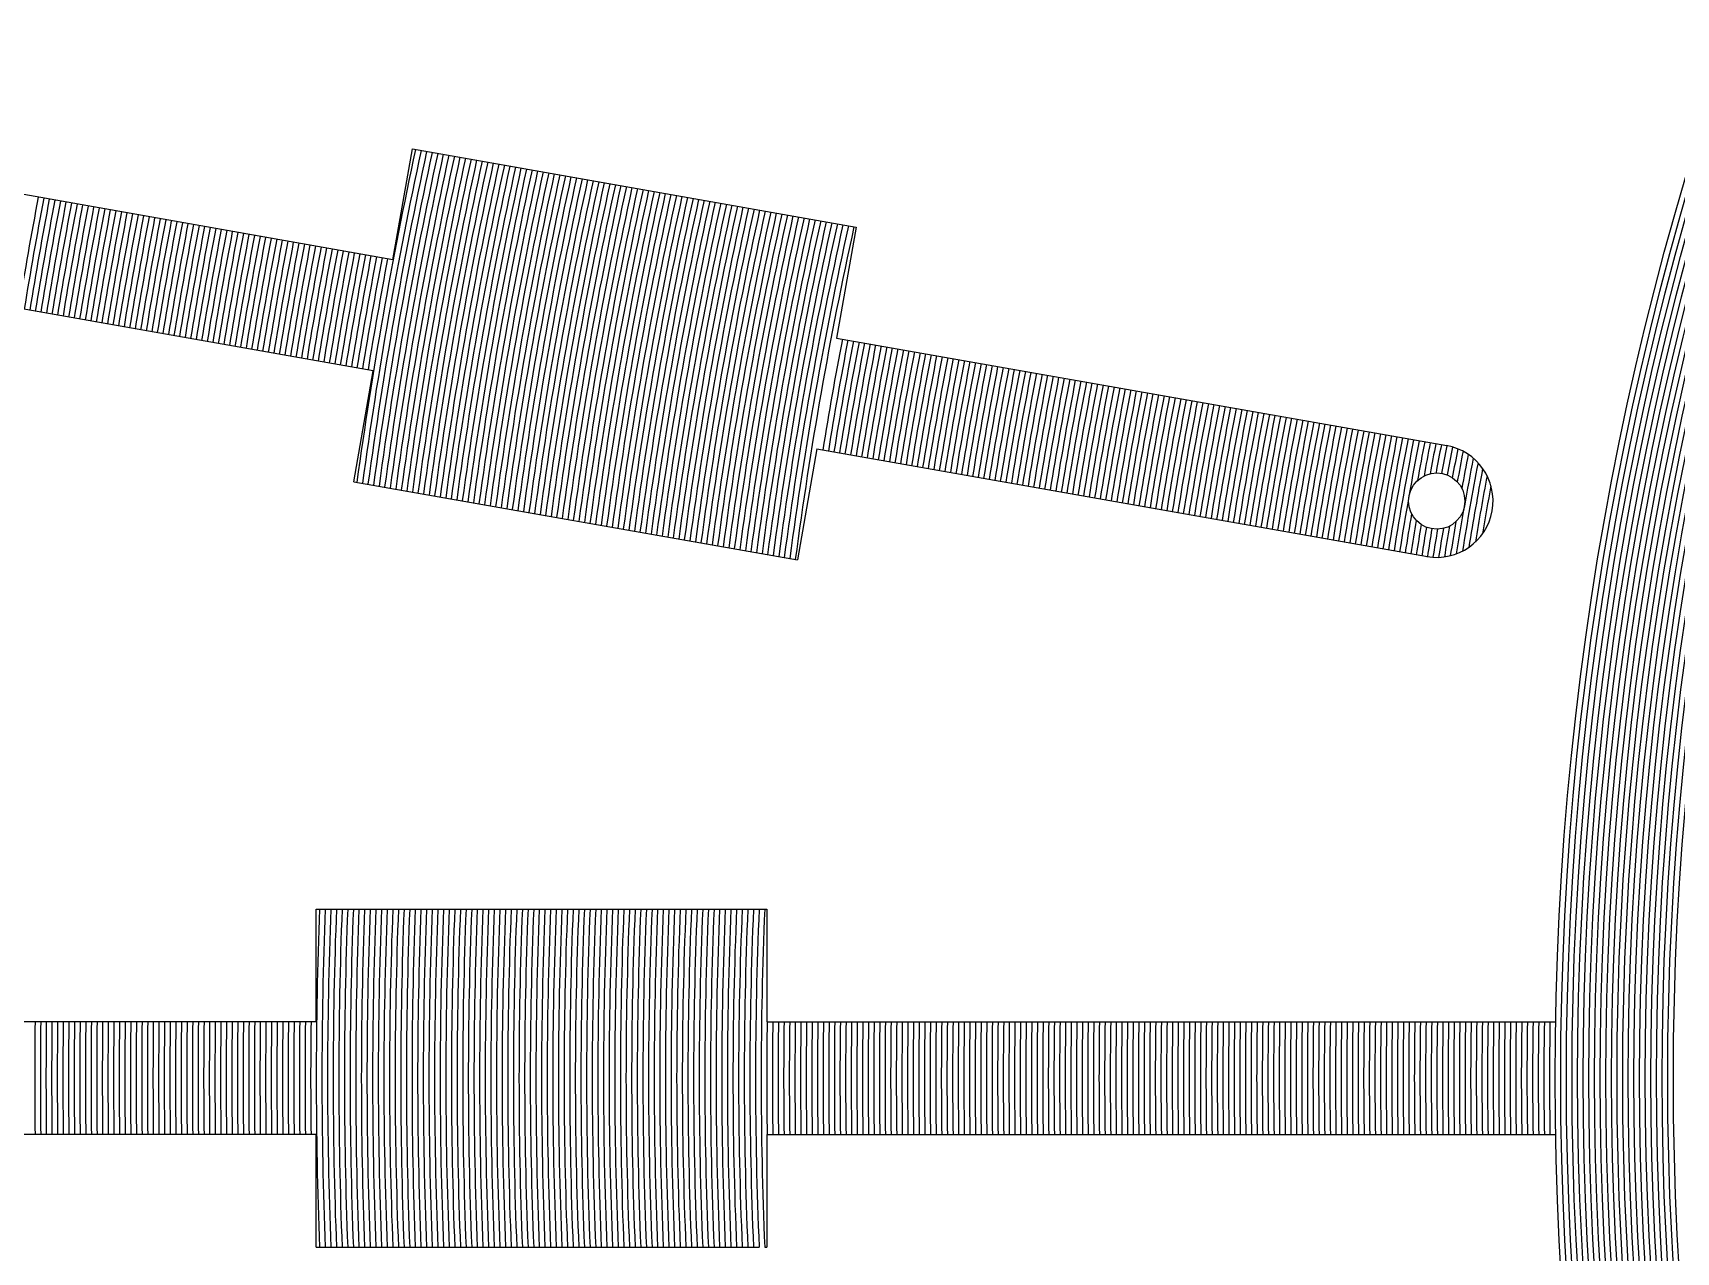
# Model space of a CAD drawing. Header units: millimetres. Extents: x 0 to 2404, y 0 to 1600.
# Drawn here: x 2312.82 to 2327.41, y 1483.18 to 1494.01 of the extents above; entities that cross this region are included whole.
import ezdxf

# ---------------------------------------------------------------- set-up
doc = ezdxf.new("R2010")
doc.units = ezdxf.units.MM

msp = doc.modelspace()

# ---------------------------------------------------------------- linework, layer by layer
for p, q in [((2316.013, 1491.994), (2316.186, 1492.979)), ((2316.186, 1492.979), (2320.126, 1492.284)), ((2316.013, 1491.994), (2311.091, 1492.862)), ((2320.126, 1492.284), (2319.952, 1491.299)), ((2315.839, 1491.009), (2310.918, 1491.877)), ((2319.952, 1491.299), (2325.373, 1490.344)), ((2315.665, 1490.024), (2315.839, 1491.009)), ((2319.778, 1490.315), (2319.605, 1489.33)), ((2319.778, 1490.315), (2325.199, 1489.359)), ((2315.665, 1490.024), (2319.605, 1489.33)), ((2315.333, 1485.229), (2315.333, 1486.229)), ((2315.333, 1486.229), (2319.333, 1486.229)), ((2319.333, 1486.229), (2319.333, 1485.229)), ((2315.333, 1485.229), (2310.336, 1485.229)), ((2319.333, 1485.229), (2326.338, 1485.229)), ((2315.333, 1484.229), (2310.336, 1484.229)), ((2315.333, 1483.229), (2315.333, 1484.229)), ((2319.333, 1484.229), (2319.333, 1483.229)), ((2319.333, 1484.229), (2326.338, 1484.229)), ((2315.333, 1483.229), (2319.265, 1483.229)), ((2319.315, 1483.229), (2319.333, 1483.229))]:
    msp.add_line(p, q)
for centre, radius in [((2354.333, 1484.729), 46), ((2354.333, 1484.729), 45.95), ((2354.333, 1484.729), 45.9), ((2354.333, 1484.729), 45.85), ((2354.333, 1484.729), 45.8), ((2354.333, 1484.729), 45.75), ((2354.333, 1484.729), 45.7), ((2354.333, 1484.729), 45.65), ((2354.333, 1484.729), 45.6), ((2354.333, 1484.729), 45.55), ((2354.333, 1484.729), 45.5), ((2354.333, 1484.729), 45.45), ((2354.333, 1484.729), 45.4), ((2354.333, 1484.729), 45.35), ((2354.333, 1484.729), 45.3), ((2354.333, 1484.729), 45.25), ((2354.333, 1484.729), 45.2), ((2354.333, 1484.729), 45.15), ((2354.333, 1484.729), 45.1), ((2354.333, 1484.729), 45.05), ((2354.333, 1484.729), 45), ((2354.333, 1484.729), 44.95), ((2354.333, 1484.729), 44.9), ((2354.333, 1484.729), 44.85), ((2354.333, 1484.729), 44.8), ((2354.333, 1484.729), 44.75), ((2354.333, 1484.729), 44.7), ((2354.333, 1484.729), 44.65), ((2354.333, 1484.729), 44.6), ((2354.333, 1484.729), 44.55), ((2354.333, 1484.729), 44.5), ((2354.333, 1484.729), 44.45), ((2354.333, 1484.729), 44.4), ((2354.333, 1484.729), 44.35), ((2354.333, 1484.729), 44.3), ((2354.333, 1484.729), 44.25), ((2354.333, 1484.729), 44.2), ((2354.333, 1484.729), 44.15), ((2354.333, 1484.729), 44.1), ((2354.333, 1484.729), 44.05), ((2354.333, 1484.729), 44), ((2354.333, 1484.729), 28), ((2354.333, 1484.729), 27.95), ((2354.333, 1484.729), 27.9), ((2354.333, 1484.729), 27.85), ((2354.333, 1484.729), 27.8), ((2354.333, 1484.729), 27.75), ((2354.333, 1484.729), 27.7), ((2354.333, 1484.729), 27.65), ((2354.333, 1484.729), 27.6), ((2354.333, 1484.729), 27.55), ((2354.333, 1484.729), 27.5), ((2354.333, 1484.729), 27.45), ((2354.333, 1484.729), 27.4), ((2354.333, 1484.729), 27.35), ((2354.333, 1484.729), 27.3), ((2354.333, 1484.729), 27.25), ((2354.333, 1484.729), 27.2), ((2354.333, 1484.729), 27.15), ((2354.333, 1484.729), 27.1), ((2354.333, 1484.729), 27.05), ((2354.333, 1484.729), 27), ((2354.333, 1484.729), 26.95), ((2325.282, 1489.852), 0.25)]:
    msp.add_circle(centre, radius)
for centre, radius, start, end in [((2354.333, 1484.729), 50, 95.7392, 84.2608), ((2354.333, 1484.729), 39, 167.7958, 172.2042), ((2354.333, 1484.729), 38.95, 167.7929, 172.2071), ((2354.333, 1484.729), 38.9, 167.7901, 172.2099), ((2354.333, 1484.729), 38.85, 167.7873, 172.2127), ((2354.333, 1484.729), 38.8, 167.7844, 172.2156), ((2354.333, 1484.729), 38.75, 167.7815, 172.2185), ((2354.333, 1484.729), 38.7, 167.7787, 172.2213), ((2354.333, 1484.729), 38.65, 167.7758, 172.2242), ((2354.333, 1484.729), 38.6, 167.7729, 172.2271), ((2354.333, 1484.729), 38.55, 167.77, 172.23), ((2354.333, 1484.729), 38.5, 167.7671, 172.2329), ((2354.333, 1484.729), 38.45, 167.7642, 172.2358), ((2354.333, 1484.729), 38.4, 167.7613, 172.2387), ((2354.333, 1484.729), 38.35, 167.7584, 172.2416), ((2354.333, 1484.729), 38.3, 167.7555, 172.2445), ((2354.333, 1484.729), 38.25, 167.7525, 172.2475), ((2354.333, 1484.729), 38.2, 167.7496, 172.2504), ((2354.333, 1484.729), 38.15, 167.7466, 172.2534), ((2354.333, 1484.729), 38.1, 167.7437, 172.2563), ((2354.333, 1484.729), 38.05, 167.7407, 172.2593), ((2354.333, 1484.729), 38, 167.7377, 172.2623), ((2354.333, 1484.729), 37.95, 167.7348, 172.2652), ((2354.333, 1484.729), 37.9, 167.7318, 172.2682), ((2354.333, 1484.729), 37.85, 167.7288, 172.2712), ((2354.333, 1484.729), 37.8, 167.7258, 172.2742), ((2354.333, 1484.729), 37.75, 167.7227, 172.2773), ((2354.333, 1484.729), 37.7, 167.7197, 172.2803), ((2354.333, 1484.729), 37.65, 167.7167, 172.2833), ((2354.333, 1484.729), 37.6, 167.7137, 172.2863), ((2354.333, 1484.729), 37.55, 167.7106, 172.2894), ((2354.333, 1484.729), 37.5, 167.7076, 172.2924), ((2354.333, 1484.729), 37.45, 167.7045, 172.2955), ((2354.333, 1484.729), 37.4, 167.7014, 172.2986), ((2354.333, 1484.729), 37.35, 167.6983, 172.3017), ((2354.333, 1484.729), 37.3, 167.6953, 172.3047), ((2354.333, 1484.729), 42.2, 169.3211, 170.6789), ((2354.333, 1484.729), 42.15, 169.3203, 170.6797), ((2354.333, 1484.729), 42.1, 169.3195, 170.6805), ((2354.333, 1484.729), 37.25, 167.6922, 172.3078), ((2354.333, 1484.729), 37.2, 167.6891, 172.3109), ((2354.333, 1484.729), 37.15, 167.6859, 172.3141), ((2354.333, 1484.729), 37.1, 167.6828, 172.3172), ((2354.333, 1484.729), 37.05, 167.6797, 172.3203), ((2354.333, 1484.729), 37, 167.6766, 172.3234), ((2354.333, 1484.729), 36.95, 167.6734, 172.3266), ((2354.333, 1484.729), 36.9, 167.6703, 172.3297), ((2354.333, 1484.729), 36.85, 167.6671, 172.3329), ((2354.333, 1484.729), 36.8, 167.6639, 172.3361), ((2354.333, 1484.729), 36.75, 167.6607, 172.3393), ((2354.333, 1484.729), 36.7, 167.6576, 172.3424), ((2354.333, 1484.729), 36.65, 167.6544, 172.3456), ((2354.333, 1484.729), 36.6, 167.6512, 172.3488), ((2354.333, 1484.729), 36.55, 167.6479, 172.3521), ((2354.333, 1484.729), 36.5, 167.6447, 172.3553), ((2354.333, 1484.729), 42.05, 169.3187, 170.6813), ((2354.333, 1484.729), 42, 169.3179, 170.6821), ((2354.333, 1484.729), 41.95, 169.3171, 170.6829), ((2354.333, 1484.729), 41.9, 169.3163, 170.6837), ((2354.333, 1484.729), 41.85, 169.3154, 170.6846), ((2354.333, 1484.729), 41.8, 169.3146, 170.6854), ((2354.333, 1484.729), 41.75, 169.3138, 170.6862), ((2354.333, 1484.729), 41.7, 169.313, 170.687), ((2354.333, 1484.729), 41.65, 169.3122, 170.6878), ((2354.333, 1484.729), 41.6, 169.3113, 170.6887), ((2354.333, 1484.729), 41.55, 169.3105, 170.6895), ((2354.333, 1484.729), 41.5, 169.3097, 170.6903), ((2354.333, 1484.729), 41.45, 169.3088, 170.6912), ((2354.333, 1484.729), 41.4, 169.308, 170.692), ((2354.333, 1484.729), 41.35, 169.3072, 170.6928), ((2354.333, 1484.729), 41.3, 169.3063, 170.6937), ((2354.333, 1484.729), 36.45, 167.6415, 172.3585), ((2354.333, 1484.729), 36.4, 167.6382, 172.3618), ((2354.333, 1484.729), 36.35, 167.635, 172.365), ((2354.333, 1484.729), 36.3, 167.6317, 172.3683), ((2354.333, 1484.729), 36.25, 167.6285, 172.3715), ((2354.333, 1484.729), 36.2, 167.6252, 172.3748), ((2354.333, 1484.729), 36.15, 167.6219, 172.3781), ((2354.333, 1484.729), 36.1, 167.6186, 172.3814), ((2354.333, 1484.729), 36.05, 167.6153, 172.3847), ((2354.333, 1484.729), 36, 167.612, 172.388), ((2354.333, 1484.729), 35.95, 167.6087, 172.3913), ((2354.333, 1484.729), 35.9, 167.6053, 172.3947), ((2354.333, 1484.729), 35.85, 167.602, 172.398), ((2354.333, 1484.729), 35.8, 167.5986, 172.4014), ((2354.333, 1484.729), 35.75, 167.5953, 172.4047), ((2354.333, 1484.729), 35.7, 167.5919, 172.4081), ((2354.333, 1484.729), 35.65, 167.5885, 172.4115), ((2354.333, 1484.729), 41.25, 169.3055, 170.6945), ((2354.333, 1484.729), 41.2, 169.3046, 170.6954), ((2354.333, 1484.729), 41.15, 169.3038, 170.6962), ((2354.333, 1484.729), 41.1, 169.303, 170.697), ((2354.333, 1484.729), 41.05, 169.3021, 170.6979), ((2354.333, 1484.729), 41, 169.3013, 170.6987), ((2354.333, 1484.729), 40.95, 169.3004, 170.6996), ((2354.333, 1484.729), 40.9, 169.2995, 170.7005), ((2354.333, 1484.729), 40.85, 169.2987, 170.7013), ((2354.333, 1484.729), 40.8, 169.2978, 170.7022), ((2354.333, 1484.729), 40.75, 169.297, 170.703), ((2354.333, 1484.729), 40.7, 169.2961, 170.7039), ((2354.333, 1484.729), 40.65, 169.2952, 170.7048), ((2354.333, 1484.729), 40.6, 169.2944, 170.7056), ((2354.333, 1484.729), 40.55, 169.2935, 170.7065), ((2354.333, 1484.729), 40.5, 169.2926, 170.7074), ((2354.333, 1484.729), 40.45, 169.2918, 170.7082), ((2354.333, 1484.729), 35.6, 167.5851, 172.4149), ((2354.333, 1484.729), 35.55, 167.5817, 172.4183), ((2354.333, 1484.729), 35.5, 167.5783, 172.4217), ((2354.333, 1484.729), 35.45, 167.5749, 172.4251), ((2354.333, 1484.729), 35.4, 167.5715, 172.4285), ((2354.333, 1484.729), 35.35, 167.568, 172.432), ((2354.333, 1484.729), 35.3, 167.5646, 172.4354), ((2354.333, 1484.729), 35.25, 167.5611, 172.4389), ((2354.333, 1484.729), 35.2, 167.5577, 172.4423), ((2354.333, 1484.729), 35.15, 167.5542, 172.4458), ((2354.333, 1484.729), 35.1, 167.5507, 172.4493), ((2354.333, 1484.729), 35.05, 167.5472, 172.4528), ((2354.333, 1484.729), 40.4, 169.2909, 170.7091), ((2354.333, 1484.729), 40.35, 169.29, 170.71), ((2354.333, 1484.729), 40.3, 169.2891, 170.7109), ((2354.333, 1484.729), 40.25, 169.2882, 170.7118), ((2354.333, 1484.729), 40.2, 169.2873, 170.7127), ((2354.333, 1484.729), 40.15, 169.2865, 170.7135), ((2354.333, 1484.729), 40.1, 169.2856, 170.7144), ((2354.333, 1484.729), 40.05, 169.2847, 170.7153), ((2354.333, 1484.729), 40, 169.2838, 170.7162), ((2354.333, 1484.729), 39.95, 169.2829, 170.7171), ((2354.333, 1484.729), 39.9, 169.282, 170.718), ((2354.333, 1484.729), 39.85, 169.2811, 170.7189), ((2354.333, 1484.729), 39.8, 169.2802, 170.7198), ((2354.333, 1484.729), 39.75, 169.2793, 170.7207), ((2354.333, 1484.729), 39.7, 169.2784, 170.7216), ((2354.333, 1484.729), 39.65, 169.2775, 170.7225), ((2354.333, 1484.729), 39.6, 169.2765, 170.7235), ((2354.333, 1484.729), 39.55, 169.2756, 170.7244), ((2354.333, 1484.729), 39.5, 169.2747, 170.7253), ((2354.333, 1484.729), 39.45, 169.2738, 170.7262), ((2354.333, 1484.729), 39.4, 169.2729, 170.7271), ((2354.333, 1484.729), 39.35, 169.272, 170.728), ((2354.333, 1484.729), 39.3, 169.271, 170.729), ((2354.333, 1484.729), 39.25, 169.2701, 170.7299), ((2354.333, 1484.729), 39.2, 169.2692, 170.7308), ((2354.333, 1484.729), 39.15, 169.2682, 170.7318), ((2354.333, 1484.729), 39.1, 169.2673, 170.7327), ((2354.333, 1484.729), 39.05, 169.2664, 170.7336), ((2354.333, 1484.729), 34.95, 169.1803, 170.8197), ((2354.333, 1484.729), 34.9, 169.1791, 170.8209), ((2354.333, 1484.729), 34.85, 169.1779, 170.8221), ((2354.333, 1484.729), 34.8, 169.1768, 170.8232), ((2354.333, 1484.729), 34.75, 169.1756, 170.8244), ((2354.333, 1484.729), 34.7, 169.1744, 170.8256), ((2354.333, 1484.729), 34.65, 169.1732, 170.8268), ((2354.333, 1484.729), 34.6, 169.172, 170.828), ((2354.333, 1484.729), 34.55, 169.1708, 170.8292), ((2354.333, 1484.729), 34.5, 169.1696, 170.8304), ((2354.333, 1484.729), 34.45, 169.1684, 170.8316), ((2354.333, 1484.729), 34.4, 169.1672, 170.8328), ((2354.333, 1484.729), 34.35, 169.166, 170.834), ((2354.333, 1484.729), 34.3, 169.1648, 170.8352), ((2354.333, 1484.729), 34.25, 169.1635, 170.8365), ((2354.333, 1484.729), 34.2, 169.1623, 170.8377), ((2354.333, 1484.729), 34.15, 169.1611, 170.8389), ((2354.333, 1484.729), 34.1, 169.1599, 170.8401), ((2354.333, 1484.729), 34.05, 169.1586, 170.8414), ((2354.333, 1484.729), 34, 169.1574, 170.8426), ((2354.333, 1484.729), 33.95, 169.1561, 170.8439), ((2354.333, 1484.729), 33.9, 169.1549, 170.8451), ((2354.333, 1484.729), 33.85, 169.1537, 170.8463), ((2354.333, 1484.729), 33.8, 169.1524, 170.8476), ((2354.333, 1484.729), 33.75, 169.1511, 170.8489), ((2354.333, 1484.729), 33.7, 169.1499, 170.8501), ((2354.333, 1484.729), 33.65, 169.1486, 170.8514), ((2354.333, 1484.729), 33.6, 169.1474, 170.8526), ((2354.333, 1484.729), 33.55, 169.1461, 170.8539), ((2354.333, 1484.729), 33.5, 169.1448, 170.8552), ((2354.333, 1484.729), 33.45, 169.1435, 170.8565), ((2354.333, 1484.729), 33.4, 169.1422, 170.8578), ((2354.333, 1484.729), 33.35, 169.141, 170.859), ((2354.333, 1484.729), 33.3, 169.1397, 170.8603), ((2354.333, 1484.729), 33.25, 169.1384, 170.8616), ((2354.333, 1484.729), 33.2, 169.1371, 170.8629), ((2354.333, 1484.729), 33.15, 169.1358, 170.8642), ((2354.333, 1484.729), 33.1, 169.1345, 170.8655), ((2354.333, 1484.729), 33.05, 169.1332, 170.8668), ((2354.333, 1484.729), 33, 169.1318, 170.8682), ((2354.333, 1484.729), 32.95, 169.1305, 170.8695), ((2354.333, 1484.729), 32.9, 169.1292, 170.8708), ((2354.333, 1484.729), 32.85, 169.1279, 170.8721), ((2354.333, 1484.729), 32.8, 169.1266, 170.8734), ((2354.333, 1484.729), 32.75, 169.1252, 170.8748), ((2354.333, 1484.729), 32.7, 169.1239, 170.8761), ((2354.333, 1484.729), 32.65, 169.1225, 170.8775), ((2354.333, 1484.729), 32.6, 169.1212, 170.8788), ((2354.333, 1484.729), 32.55, 169.1198, 170.8802), ((2354.333, 1484.729), 32.5, 169.1185, 170.8815), ((2354.333, 1484.729), 32.45, 169.1171, 170.8829), ((2354.333, 1484.729), 32.4, 169.1158, 170.8842), ((2354.333, 1484.729), 32.35, 169.1144, 170.8856), ((2354.333, 1484.729), 32.3, 169.113, 170.887), ((2354.333, 1484.729), 32.25, 169.1117, 170.8883), ((2354.333, 1484.729), 32.2, 169.1103, 170.8897), ((2354.333, 1484.729), 32.15, 169.1089, 170.8911), ((2354.333, 1484.729), 32.15, 169.1089, 170.8911), ((2354.333, 1484.729), 32.1, 169.1075, 170.8925), ((2354.333, 1484.729), 32.1, 169.1075, 170.8925), ((2354.333, 1484.729), 32.05, 169.1061, 170.8939), ((2354.333, 1484.729), 32, 169.1047, 170.8953), ((2354.333, 1484.729), 31.95, 169.1033, 170.8967), ((2354.333, 1484.729), 31.9, 169.1019, 170.8981), ((2354.333, 1484.729), 31.85, 169.1005, 170.8995), ((2354.333, 1484.729), 31.8, 169.0991, 170.9009), ((2354.333, 1484.729), 31.75, 169.0977, 170.9023), ((2354.333, 1484.729), 31.7, 169.0962, 170.9038), ((2354.333, 1484.729), 31.65, 169.0948, 170.9052), ((2354.333, 1484.729), 31.6, 169.0934, 170.9066), ((2354.333, 1484.729), 31.55, 169.0919, 170.9081), ((2354.333, 1484.729), 31.5, 169.0905, 170.9095), ((2354.333, 1484.729), 31.45, 169.0891, 170.9109), ((2354.333, 1484.729), 31.4, 169.0876, 170.9124), ((2354.333, 1484.729), 31.35, 169.0862, 170.9138), ((2354.333, 1484.729), 31.3, 169.0847, 170.9153), ((2354.333, 1484.729), 31.25, 169.0832, 170.9168), ((2354.333, 1484.729), 31.2, 169.0818, 170.9182), ((2354.333, 1484.729), 31.15, 169.0803, 170.9197), ((2354.333, 1484.729), 31.1, 169.0788, 170.9212), ((2354.333, 1484.729), 31.05, 169.0773, 170.9227), ((2354.333, 1484.729), 31, 169.0758, 170.9242), ((2354.333, 1484.729), 30.95, 169.0743, 170.9257), ((2354.333, 1484.729), 30.9, 169.0728, 170.9272), ((2354.333, 1484.729), 30.85, 169.0713, 170.9287), ((2354.333, 1484.729), 30.8, 169.0698, 170.9302), ((2354.333, 1484.729), 30.75, 169.0683, 170.9317), ((2354.333, 1484.729), 30.7, 169.0668, 170.9332), ((2354.333, 1484.729), 30.65, 169.0653, 170.9347), ((2354.333, 1484.729), 30.6, 169.0638, 170.9362), ((2354.333, 1484.729), 30.55, 169.0622, 170.9378), ((2354.333, 1484.729), 30.5, 169.0607, 170.9393), ((2354.333, 1484.729), 30.45, 169.0591, 170.9409), ((2354.333, 1484.729), 30.4, 169.0576, 170.9424), ((2354.333, 1484.729), 30.35, 169.056, 170.944), ((2354.333, 1484.729), 30.3, 169.0545, 170.9455), ((2354.333, 1484.729), 30.25, 169.0529, 170.9471), ((2354.333, 1484.729), 30.2, 169.0514, 170.9486), ((2354.333, 1484.729), 30.15, 169.0498, 170.9502), ((2354.333, 1484.729), 30.1, 169.0482, 170.9518), ((2354.333, 1484.729), 30.05, 169.0466, 170.9534), ((2354.333, 1484.729), 30, 169.045, 170.955), ((2354.333, 1484.729), 29.95, 169.0434, 170.9566), ((2354.333, 1484.729), 29.9, 169.0418, 170.9582), ((2354.333, 1484.729), 29.85, 169.0402, 170.9598), ((2354.333, 1484.729), 29.8, 169.0386, 170.9614), ((2354.333, 1484.729), 29.75, 169.037, 170.963), ((2354.333, 1484.729), 29.7, 169.0354, 169.7096), ((2354.333, 1484.729), 29.65, 169.0338, 169.6125), ((2325.282, 1489.852), 0.5, 260, 80), ((2354.333, 1484.729), 29.6, 169.0321, 169.5557), ((2354.333, 1484.729), 29.55, 169.0305, 169.5247), ((2354.333, 1484.729), 29.5, 169.0288, 169.5144), ((2354.333, 1484.729), 29.45, 169.0329, 169.5238), ((2354.333, 1484.729), 29.4, 169.0469, 169.5542), ((2354.333, 1484.729), 29.25, 169.1554, 170.8446), ((2354.333, 1484.729), 29.35, 169.0712, 169.6106), ((2354.333, 1484.729), 29.3, 169.1069, 169.7077), ((2354.333, 1484.729), 29.2, 169.2191, 170.7809), ((2354.333, 1484.729), 29.15, 169.3023, 170.6977), ((2354.333, 1484.729), 29.1, 169.4133, 170.5867), ((2354.333, 1484.729), 29.05, 169.5734, 170.4266), ((2354.333, 1484.729), 29.7, 170.2904, 170.9646), ((2354.333, 1484.729), 29.65, 170.3875, 170.9662), ((2354.333, 1484.729), 29.6, 170.4443, 170.9679), ((2354.333, 1484.729), 29.55, 170.4753, 170.9695), ((2354.333, 1484.729), 29.35, 170.3894, 170.9288), ((2354.333, 1484.729), 29.3, 170.2923, 170.8931), ((2354.333, 1484.729), 29.5, 170.4856, 170.9712), ((2354.333, 1484.729), 29.45, 170.4762, 170.9671), ((2354.333, 1484.729), 29.4, 170.4458, 170.9531), ((2354.333, 1484.729), 39, 177.7958, 182.2042), ((2354.333, 1484.729), 38.95, 177.7929, 182.2071), ((2354.333, 1484.729), 38.9, 177.7901, 182.2099), ((2354.333, 1484.729), 38.85, 177.7873, 182.2127), ((2354.333, 1484.729), 38.8, 177.7844, 182.2156), ((2354.333, 1484.729), 38.75, 177.7815, 182.2185), ((2354.333, 1484.729), 38.7, 177.7787, 182.2213), ((2354.333, 1484.729), 38.65, 177.7758, 182.2242), ((2354.333, 1484.729), 38.6, 177.7729, 182.2271), ((2354.333, 1484.729), 38.55, 177.77, 182.23), ((2354.333, 1484.729), 38.5, 177.7671, 182.2329), ((2354.333, 1484.729), 38.45, 177.7642, 182.2358), ((2354.333, 1484.729), 38.4, 177.7613, 182.2387), ((2354.333, 1484.729), 38.35, 177.7584, 182.2416), ((2354.333, 1484.729), 38.3, 177.7555, 182.2445), ((2354.333, 1484.729), 38.25, 177.7525, 182.2475), ((2354.333, 1484.729), 38.2, 177.7496, 182.2504), ((2354.333, 1484.729), 38.15, 177.7466, 182.2534), ((2354.333, 1484.729), 38.1, 177.7437, 182.2563), ((2354.333, 1484.729), 38.05, 177.7407, 182.2593), ((2354.333, 1484.729), 38, 177.7377, 182.2623), ((2354.333, 1484.729), 37.95, 177.7348, 182.2652), ((2354.333, 1484.729), 37.9, 177.7318, 182.2682), ((2354.333, 1484.729), 37.85, 177.7288, 182.2712), ((2354.333, 1484.729), 37.8, 177.7258, 182.2742), ((2354.333, 1484.729), 37.75, 177.7227, 182.2773), ((2354.333, 1484.729), 37.7, 177.7197, 182.2803), ((2354.333, 1484.729), 37.65, 177.7167, 182.2833), ((2354.333, 1484.729), 37.6, 177.7137, 182.2863), ((2354.333, 1484.729), 37.55, 177.7106, 182.2894), ((2354.333, 1484.729), 37.5, 177.7076, 182.2924), ((2354.333, 1484.729), 37.45, 177.7045, 182.2955), ((2354.333, 1484.729), 37.4, 177.7014, 182.2986), ((2354.333, 1484.729), 37.35, 177.6983, 182.3017), ((2354.333, 1484.729), 37.3, 177.6953, 182.3047), ((2354.333, 1484.729), 37.25, 177.6922, 182.3078), ((2354.333, 1484.729), 37.2, 177.6891, 182.3109), ((2354.333, 1484.729), 37.15, 177.6859, 182.3141), ((2354.333, 1484.729), 37.1, 177.6828, 182.3172), ((2354.333, 1484.729), 37.05, 177.6797, 182.3203), ((2354.333, 1484.729), 37, 177.6766, 182.3234), ((2354.333, 1484.729), 36.95, 177.6734, 182.3266), ((2354.333, 1484.729), 36.9, 177.6703, 182.3297), ((2354.333, 1484.729), 36.85, 177.6671, 182.3329), ((2354.333, 1484.729), 36.8, 177.6639, 182.3361), ((2354.333, 1484.729), 36.75, 177.6607, 182.3393), ((2354.333, 1484.729), 36.7, 177.6576, 182.3424), ((2354.333, 1484.729), 36.65, 177.6544, 182.3456), ((2354.333, 1484.729), 36.6, 177.6512, 182.3488), ((2354.333, 1484.729), 36.55, 177.6479, 182.3521), ((2354.333, 1484.729), 36.5, 177.6447, 182.3553), ((2354.333, 1484.729), 36.45, 177.6415, 182.3585), ((2354.333, 1484.729), 36.4, 177.6382, 182.3618), ((2354.333, 1484.729), 36.35, 177.635, 182.365), ((2354.333, 1484.729), 36.3, 177.6317, 182.3683), ((2354.333, 1484.729), 36.25, 177.6285, 182.3715), ((2354.333, 1484.729), 36.2, 177.6252, 182.3748), ((2354.333, 1484.729), 36.15, 177.6219, 182.3781), ((2354.333, 1484.729), 36.1, 177.6186, 182.3814), ((2354.333, 1484.729), 36.05, 177.6153, 182.3847), ((2354.333, 1484.729), 36, 177.612, 182.388), ((2354.333, 1484.729), 35.95, 177.6087, 182.3913), ((2354.333, 1484.729), 35.9, 177.6053, 182.3947), ((2354.333, 1484.729), 35.85, 177.602, 182.398), ((2354.333, 1484.729), 35.8, 177.5986, 182.4014), ((2354.333, 1484.729), 35.75, 177.5953, 182.4047), ((2354.333, 1484.729), 35.7, 177.5919, 182.4081), ((2354.333, 1484.729), 35.65, 177.5885, 182.4115), ((2354.333, 1484.729), 35.6, 177.5851, 182.4149), ((2354.333, 1484.729), 35.55, 177.5817, 182.4183), ((2354.333, 1484.729), 35.5, 177.5783, 182.4217), ((2354.333, 1484.729), 35.45, 177.5749, 182.4251), ((2354.333, 1484.729), 35.4, 177.5715, 182.4285), ((2354.333, 1484.729), 35.35, 177.568, 182.432), ((2354.333, 1484.729), 35.3, 177.5646, 182.4354), ((2354.333, 1484.729), 35.25, 177.5611, 182.4389), ((2354.333, 1484.729), 35.2, 177.5577, 182.4423), ((2354.333, 1484.729), 35.15, 177.5542, 182.4458), ((2354.333, 1484.729), 35.1, 177.5507, 182.4493), ((2354.333, 1484.729), 35.05, 177.5472, 182.4528), ((2354.333, 1484.729), 41.5, 179.3097, 180.6903), ((2354.333, 1484.729), 41.45, 179.3088, 180.6912), ((2354.333, 1484.729), 41.4, 179.308, 180.692), ((2354.333, 1484.729), 41.35, 179.3072, 180.6928), ((2354.333, 1484.729), 41.3, 179.3063, 180.6937), ((2354.333, 1484.729), 41.25, 179.3055, 180.6945), ((2354.333, 1484.729), 41.2, 179.3046, 180.6954), ((2354.333, 1484.729), 41.15, 179.3038, 180.6962), ((2354.333, 1484.729), 41.1, 179.303, 180.697), ((2354.333, 1484.729), 41.05, 179.3021, 180.6979), ((2354.333, 1484.729), 41, 179.3013, 180.6987), ((2354.333, 1484.729), 40.95, 179.3004, 180.6996), ((2354.333, 1484.729), 40.9, 179.2995, 180.7005), ((2354.333, 1484.729), 40.85, 179.2987, 180.7013), ((2354.333, 1484.729), 40.8, 179.2978, 180.7022), ((2354.333, 1484.729), 40.75, 179.297, 180.703), ((2354.333, 1484.729), 40.7, 179.2961, 180.7039), ((2354.333, 1484.729), 40.65, 179.2952, 180.7048), ((2354.333, 1484.729), 40.6, 179.2944, 180.7056), ((2354.333, 1484.729), 40.55, 179.2935, 180.7065), ((2354.333, 1484.729), 40.5, 179.2926, 180.7074), ((2354.333, 1484.729), 40.45, 179.2918, 180.7082), ((2354.333, 1484.729), 40.4, 179.2909, 180.7091), ((2354.333, 1484.729), 40.35, 179.29, 180.71), ((2354.333, 1484.729), 40.3, 179.2891, 180.7109), ((2354.333, 1484.729), 40.25, 179.2882, 180.7118), ((2354.333, 1484.729), 40.2, 179.2873, 180.7127), ((2354.333, 1484.729), 40.15, 179.2865, 180.7135), ((2354.333, 1484.729), 40.1, 179.2856, 180.7144), ((2354.333, 1484.729), 40.05, 179.2847, 180.7153), ((2354.333, 1484.729), 40, 179.2838, 180.7162), ((2354.333, 1484.729), 39.95, 179.2829, 180.7171), ((2354.333, 1484.729), 39.9, 179.282, 180.718), ((2354.333, 1484.729), 39.85, 179.2811, 180.7189), ((2354.333, 1484.729), 39.8, 179.2802, 180.7198), ((2354.333, 1484.729), 39.75, 179.2793, 180.7207), ((2354.333, 1484.729), 39.7, 179.2784, 180.7216), ((2354.333, 1484.729), 39.65, 179.2775, 180.7225), ((2354.333, 1484.729), 39.6, 179.2765, 180.7235), ((2354.333, 1484.729), 39.55, 179.2756, 180.7244), ((2354.333, 1484.729), 39.5, 179.2747, 180.7253), ((2354.333, 1484.729), 39.45, 179.2738, 180.7262), ((2354.333, 1484.729), 39.4, 179.2729, 180.7271), ((2354.333, 1484.729), 39.35, 179.272, 180.728), ((2354.333, 1484.729), 39.3, 179.271, 180.729), ((2354.333, 1484.729), 39.25, 179.2701, 180.7299), ((2354.333, 1484.729), 39.2, 179.2692, 180.7308), ((2354.333, 1484.729), 39.15, 179.2682, 180.7318), ((2354.333, 1484.729), 39.1, 179.2673, 180.7327), ((2354.333, 1484.729), 39.05, 179.2664, 180.7336), ((2354.333, 1484.729), 35, 179.1815, 180.8185), ((2354.333, 1484.729), 34.95, 179.1803, 180.8197), ((2354.333, 1484.729), 34.9, 179.1791, 180.8209), ((2354.333, 1484.729), 34.85, 179.1779, 180.8221), ((2354.333, 1484.729), 34.8, 179.1768, 180.8232), ((2354.333, 1484.729), 34.75, 179.1756, 180.8244), ((2354.333, 1484.729), 34.7, 179.1744, 180.8256), ((2354.333, 1484.729), 34.65, 179.1732, 180.8268), ((2354.333, 1484.729), 34.6, 179.172, 180.828), ((2354.333, 1484.729), 34.55, 179.1708, 180.8292), ((2354.333, 1484.729), 34.5, 179.1696, 180.8304), ((2354.333, 1484.729), 34.45, 179.1684, 180.8316), ((2354.333, 1484.729), 34.4, 179.1672, 180.8328), ((2354.333, 1484.729), 34.35, 179.166, 180.834), ((2354.333, 1484.729), 34.3, 179.1648, 180.8352), ((2354.333, 1484.729), 34.25, 179.1635, 180.8365), ((2354.333, 1484.729), 34.2, 179.1623, 180.8377), ((2354.333, 1484.729), 34.15, 179.1611, 180.8389), ((2354.333, 1484.729), 34.1, 179.1599, 180.8401), ((2354.333, 1484.729), 34.05, 179.1586, 180.8414), ((2354.333, 1484.729), 34, 179.1574, 180.8426), ((2354.333, 1484.729), 33.95, 179.1561, 180.8439), ((2354.333, 1484.729), 33.9, 179.1549, 180.8451), ((2354.333, 1484.729), 33.85, 179.1537, 180.8463), ((2354.333, 1484.729), 33.8, 179.1524, 180.8476), ((2354.333, 1484.729), 33.75, 179.1511, 180.8489), ((2354.333, 1484.729), 33.7, 179.1499, 180.8501), ((2354.333, 1484.729), 33.65, 179.1486, 180.8514), ((2354.333, 1484.729), 33.6, 179.1474, 180.8526), ((2354.333, 1484.729), 33.55, 179.1461, 180.8539), ((2354.333, 1484.729), 33.5, 179.1448, 180.8552), ((2354.333, 1484.729), 33.45, 179.1435, 180.8565), ((2354.333, 1484.729), 33.4, 179.1422, 180.8578), ((2354.333, 1484.729), 33.35, 179.141, 180.859), ((2354.333, 1484.729), 33.3, 179.1397, 180.8603), ((2354.333, 1484.729), 33.25, 179.1384, 180.8616), ((2354.333, 1484.729), 33.2, 179.1371, 180.8629), ((2354.333, 1484.729), 33.15, 179.1358, 180.8642), ((2354.333, 1484.729), 33.1, 179.1345, 180.8655), ((2354.333, 1484.729), 33.05, 179.1332, 180.8668), ((2354.333, 1484.729), 33, 179.1318, 180.8682), ((2354.333, 1484.729), 32.95, 179.1305, 180.8695), ((2354.333, 1484.729), 32.9, 179.1292, 180.8708), ((2354.333, 1484.729), 32.85, 179.1279, 180.8721), ((2354.333, 1484.729), 32.8, 179.1266, 180.8734), ((2354.333, 1484.729), 32.75, 179.1252, 180.8748), ((2354.333, 1484.729), 32.7, 179.1239, 180.8761), ((2354.333, 1484.729), 32.65, 179.1225, 180.8775), ((2354.333, 1484.729), 32.6, 179.1212, 180.8788), ((2354.333, 1484.729), 32.55, 179.1198, 180.8802), ((2354.333, 1484.729), 32.5, 179.1185, 180.8815), ((2354.333, 1484.729), 32.45, 179.1171, 180.8829), ((2354.333, 1484.729), 32.4, 179.1158, 180.8842), ((2354.333, 1484.729), 32.35, 179.1144, 180.8856), ((2354.333, 1484.729), 32.3, 179.113, 180.887), ((2354.333, 1484.729), 32.25, 179.1117, 180.8883), ((2354.333, 1484.729), 32.2, 179.1103, 180.8897), ((2354.333, 1484.729), 32.15, 179.1089, 180.8911), ((2354.333, 1484.729), 32.15, 179.1089, 180.8911), ((2354.333, 1484.729), 32.1, 179.1075, 180.8925), ((2354.333, 1484.729), 32.1, 179.1075, 180.8925), ((2354.333, 1484.729), 32.05, 179.1061, 180.8939), ((2354.333, 1484.729), 32, 179.1047, 180.8953), ((2354.333, 1484.729), 31.95, 179.1033, 180.8967), ((2354.333, 1484.729), 31.9, 179.1019, 180.8981), ((2354.333, 1484.729), 31.85, 179.1005, 180.8995), ((2354.333, 1484.729), 31.8, 179.0991, 180.9009), ((2354.333, 1484.729), 31.75, 179.0977, 180.9023), ((2354.333, 1484.729), 31.7, 179.0962, 180.9038), ((2354.333, 1484.729), 31.65, 179.0948, 180.9052), ((2354.333, 1484.729), 31.6, 179.0934, 180.9066), ((2354.333, 1484.729), 31.55, 179.0919, 180.9081), ((2354.333, 1484.729), 31.5, 179.0905, 180.9095), ((2354.333, 1484.729), 31.45, 179.0891, 180.9109), ((2354.333, 1484.729), 31.4, 179.0876, 180.9124), ((2354.333, 1484.729), 31.35, 179.0862, 180.9138), ((2354.333, 1484.729), 31.3, 179.0847, 180.9153), ((2354.333, 1484.729), 31.25, 179.0832, 180.9168), ((2354.333, 1484.729), 31.2, 179.0818, 180.9182), ((2354.333, 1484.729), 31.15, 179.0803, 180.9197), ((2354.333, 1484.729), 31.1, 179.0788, 180.9212), ((2354.333, 1484.729), 31.05, 179.0773, 180.9227), ((2354.333, 1484.729), 31, 179.0758, 180.9242), ((2354.333, 1484.729), 30.95, 179.0743, 180.9257), ((2354.333, 1484.729), 30.9, 179.0728, 180.9272), ((2354.333, 1484.729), 30.85, 179.0713, 180.9287), ((2354.333, 1484.729), 30.8, 179.0698, 180.9302), ((2354.333, 1484.729), 30.75, 179.0683, 180.9317), ((2354.333, 1484.729), 30.7, 179.0668, 180.9332), ((2354.333, 1484.729), 30.65, 179.0653, 180.9347), ((2354.333, 1484.729), 30.6, 179.0638, 180.9362), ((2354.333, 1484.729), 30.55, 179.0622, 180.9378), ((2354.333, 1484.729), 30.5, 179.0607, 180.9393), ((2354.333, 1484.729), 30.45, 179.0591, 180.9409), ((2354.333, 1484.729), 30.4, 179.0576, 180.9424), ((2354.333, 1484.729), 30.35, 179.056, 180.944), ((2354.333, 1484.729), 30.3, 179.0545, 180.9455), ((2354.333, 1484.729), 30.25, 179.0529, 180.9471), ((2354.333, 1484.729), 30.2, 179.0514, 180.9486), ((2354.333, 1484.729), 30.15, 179.0498, 180.9502), ((2354.333, 1484.729), 30.1, 179.0482, 180.9518), ((2354.333, 1484.729), 30.05, 179.0466, 180.9534), ((2354.333, 1484.729), 30, 179.045, 180.955), ((2354.333, 1484.729), 29.95, 179.0434, 180.9566), ((2354.333, 1484.729), 29.9, 179.0418, 180.9582), ((2354.333, 1484.729), 29.85, 179.0402, 180.9598), ((2354.333, 1484.729), 29.8, 179.0386, 180.9614), ((2354.333, 1484.729), 29.75, 179.037, 180.963), ((2354.333, 1484.729), 29.7, 179.0354, 180.9646), ((2354.333, 1484.729), 29.65, 179.0338, 180.9662), ((2354.333, 1484.729), 29.6, 179.0321, 180.9679), ((2354.333, 1484.729), 29.55, 179.0305, 180.9695), ((2354.333, 1484.729), 29.5, 179.0288, 180.9712), ((2354.333, 1484.729), 29.45, 179.0272, 180.9728), ((2354.333, 1484.729), 29.4, 179.0255, 180.9745), ((2354.333, 1484.729), 29.35, 179.0239, 180.9761), ((2354.333, 1484.729), 29.3, 179.0222, 180.9778), ((2354.333, 1484.729), 29.25, 179.0205, 180.9795), ((2354.333, 1484.729), 29.2, 179.0189, 180.9811), ((2354.333, 1484.729), 29.15, 179.0172, 180.9828), ((2354.333, 1484.729), 29.1, 179.0155, 180.9845), ((2354.333, 1484.729), 29.05, 179.0138, 180.9862), ((2354.333, 1484.729), 29, 179.0121, 180.9879), ((2354.333, 1484.729), 28.95, 179.0104, 180.9896), ((2354.333, 1484.729), 28.9, 179.0087, 180.9913), ((2354.333, 1484.729), 28.85, 179.007, 180.993), ((2354.333, 1484.729), 28.8, 179.0052, 180.9948), ((2354.333, 1484.729), 28.75, 179.0035, 180.9965), ((2354.333, 1484.729), 28.7, 179.0018, 180.9982), ((2354.333, 1484.729), 28.65, 179, 181), ((2354.333, 1484.729), 28.6, 178.9983, 181.0017), ((2354.333, 1484.729), 28.55, 178.9965, 181.0035), ((2354.333, 1484.729), 28.5, 178.9948, 181.0052), ((2354.333, 1484.729), 28.45, 178.993, 181.007), ((2354.333, 1484.729), 28.4, 178.9912, 181.0088), ((2354.333, 1484.729), 28.35, 178.9894, 181.0106), ((2354.333, 1484.729), 28.3, 178.9894, 181.0123), ((2354.333, 1484.729), 28.25, 178.9894, 181.0141), ((2354.333, 1484.729), 28.2, 178.9894, 181.0159), ((2354.333, 1484.729), 28.15, 178.9894, 181.0177), ((2354.333, 1484.729), 28.1, 178.9894, 181.0196), ((2354.333, 1484.729), 28.05, 178.9894, 181.0214)]:
    msp.add_arc(centre, radius, start, end)

doc.saveas('drawing.dxf')
